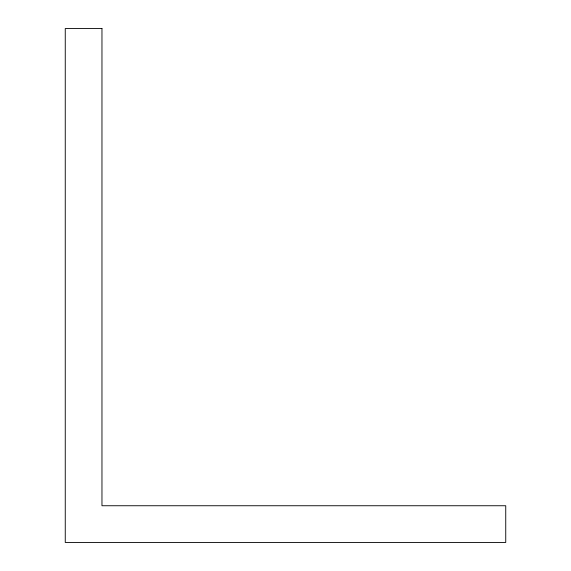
<?xml version="1.0" encoding="UTF-8"?>
<svg xmlns="http://www.w3.org/2000/svg" width="571" height="571" viewBox="0 0 571 571"><rect width="100%" height="100%" fill="white"/><g stroke="black" fill="none" stroke-linecap="round" stroke-linejoin="round"><path stroke-width="0.86" d="M101.966 28.55L65.258 28.55L65.258 542.45L505.742 542.45L505.742 505.742L101.966 505.742L101.966 28.55"/></g></svg>
